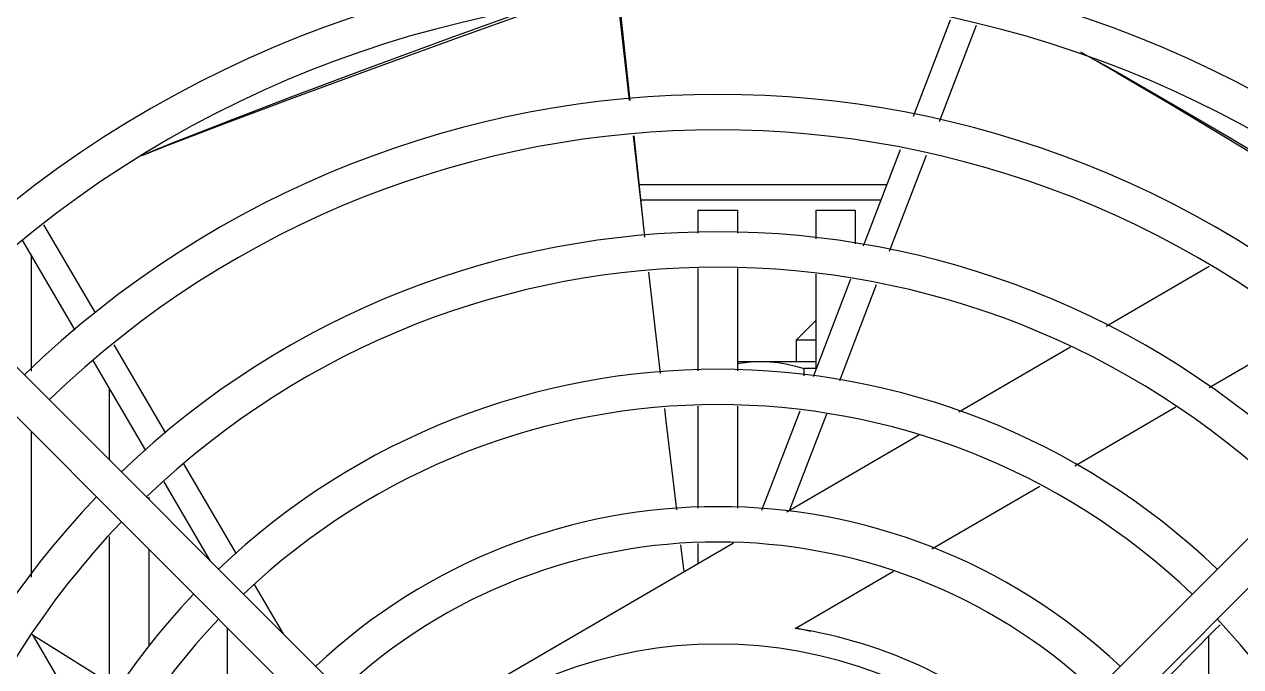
# Model space of a CAD drawing. Header units: millimetres. Extents: x 0 to 101, y -1 to 90.
# Drawn here: x 6.76 to 12.95, y 40.87 to 44.15 of the extents above; entities that cross this region are included whole.
import ezdxf

# ---------------------------------------------------------------- set-up
doc = ezdxf.new("R2010")
doc.units = ezdxf.units.MM

msp = doc.modelspace()

# ---------------------------------------------------------------- linework, layer by layer
for p, q in [((9.8397, 43.7592), (9.7798, 44.2917)), ((9.8428, 43.7594), (9.7857, 44.292)), ((8.9441, 44.085), (9.3789, 44.2416)), ((8.9765, 44.0831), (9.4288, 44.245)), ((11.2866, 43.6795), (11.4755, 44.1702)), ((11.4187, 43.6521), (11.6077, 44.1427)), ((12.1378, 44.0074), (12.2212, 43.9601)), ((5.5102, 43.6071), (9.6465, 39.4708)), ((9.9069, 43.1614), (9.8599, 43.5793)), ((9.907, 43.1614), (9.8622, 43.5794)), ((15.0698, 43.6071), (10.9335, 39.4708)), ((5.3829, 43.4798), (9.5193, 39.3435)), ((7.3541, 43.4784), (7.3815, 43.4895)), ((11.0325, 43.0197), (11.2211, 43.5095)), ((15.1971, 43.4798), (11.0607, 39.3435)), ((11.1641, 42.9911), (11.3528, 43.4808)), ((11.1522, 43.3304), (9.8889, 43.3304)), ((11.1215, 43.2509), (9.8974, 43.2509)), ((9.9181, 43.0634), (9.9069, 43.1614)), ((10.19, 43.0829), (10.19, 43.2)), ((10.19, 43.2), (10.39, 43.2)), ((10.39, 43.2), (10.39, 43.0829)), ((10.79, 43.0542), (10.79, 43.2)), ((10.79, 43.2), (10.99, 43.2)), ((10.99, 43.2), (10.99, 43.029)), ((7.1181, 42.6768), (6.8549, 43.1261)), ((7.0148, 42.5896), (6.7459, 43.0483)), ((6.79, 42.9732), (6.79, 42.3796)), ((10.19, 42.3825), (10.19, 42.9029)), ((10.39, 42.9029), (10.39, 42.3825)), ((12.7929, 42.9134), (12.2688, 42.6086)), ((9.998, 42.3681), (9.9386, 42.8849)), ((10.7761, 42.3536), (10.9673, 42.8502)), ((10.79, 42.3898), (10.79, 42.8742)), ((10.9103, 42.3327), (11.0988, 42.8216)), ((10.79, 42.64), (10.69, 42.54)), ((10.69, 42.43), (10.69, 42.54)), ((10.69, 42.43), (10.69, 42.54)), ((10.69, 42.54), (10.79, 42.54)), ((12.7927, 42.2963), (13.2799, 42.5796)), ((7.477, 42.064), (7.2132, 42.5145)), ((12.0873, 42.5031), (11.5169, 42.1714)), ((7.374, 41.9766), (7.1059, 42.4341)), ((10.39, 42.43), (10.79, 42.43)), ((10.7302, 42.357), (10.7302, 42.3931)), ((10.79, 42.3931), (10.7302, 42.3931)), ((7.19, 41.9273), (7.19, 42.2906)), ((10.19, 41.6821), (10.19, 42.2025)), ((10.39, 42.2025), (10.39, 41.6821)), ((10.5138, 41.6724), (10.7087, 42.1786)), ((10.6547, 41.6701), (10.8451, 42.1635)), ((12.109, 41.8988), (12.6241, 42.1983)), ((6.79, 42.0727), (6.79, 41.3314)), ((11.3177, 42.0556), (10.6414, 41.6624)), ((7.8366, 41.45), (7.5683, 41.9081)), ((7.7044, 41.4129), (7.4678, 41.8165)), ((11.38, 41.4749), (11.9301, 41.7948)), ((7.39, 41.7387), (7.39, 41.7273)), ((7.19, 40.79), (7.19, 41.5387)), ((7.39, 41.4727), (7.39, 40.9786)), ((10.3687, 41.5038), (9.1116, 40.7729)), ((10.1172, 41.3576), (10.1009, 41.4951)), ((10.19, 41.3999), (10.19, 41.5021)), ((10.6838, 41.0701), (11.1849, 41.3615)), ((8.0754, 41.0419), (7.9282, 41.2935)), ((7.0901, 40.536), (6.7966, 41.0407)), ((7.79, 40.4168), (7.79, 41.0727)), ((10.6883, 41.0727), (10.7634, 41.0564)), ((7.2401, 40.7587), (6.8009, 41.0333)), ((12.79, 41.0285), (12.79, 40.3899))]:
    msp.add_line(p, q)
for points in [[(7.3812, 43.4902), (7.5013, 43.5396), (7.7965, 43.6563), (8.1146, 43.7782), (8.5195, 43.9295), (8.9441, 44.085)], [(7.3815, 43.4895), (7.4919, 43.5328), (7.7721, 43.6403), (8.1121, 43.7676), (8.5149, 43.9158), (8.9765, 44.0831)], [(12.2212, 43.9601), (12.3239, 43.9008), (12.5826, 43.7488), (12.8941, 43.5623), (13.2611, 43.3398), (13.3902, 43.2607)], [(12.2216, 43.9608), (12.335, 43.8978), (12.6103, 43.7397), (12.9039, 43.567), (13.2748, 43.3447), (13.4018, 43.2674)], [(10.39, 42.4181), (10.4011, 42.4204), (10.4558, 42.4276), (10.5106, 42.43)], [(10.5106, 42.43), (10.5544, 42.4284), (10.5982, 42.4238), (10.6419, 42.4163), (10.6858, 42.406), (10.7302, 42.3931)], [(10.0797, 41.6735), (10.0242, 42.1403), (10.0185, 42.1897)], [(12.485, 40.7197), (12.8213, 41.0601), (12.849, 41.088)]]:
    msp.add_lwpolyline(points)
for centre, radius, start, end in [((10.29, 38.7), 5.79, 45.8941, 134.1059), ((10.29, 38.7), 5.61, 45.92272, 134.07728), ((10.29, 38.7), 5.09, 46.01675, 133.98325), ((10.29, 38.7), 4.91, 46.05112, 133.94888), ((10.29, 38.7), 4.39, 46.17563, 133.82437), ((10.29, 38.7), 4.21, 46.22589, 133.77411), ((10.29, 38.7), 3.69, 46.39674, 133.60326), ((10.29, 38.7), 3.51, 46.46852, 133.53148), ((10.29, 38.7), 4.39, 136.17563, 223.82437), ((10.29, 38.7), 2.99, 46.73173, 133.26827), ((10.29, 38.7), 4.21, 136.22589, 223.77411), ((10.29, 38.7), 2.81, 46.84266, 133.15734), ((10.29, 38.7), 3.69, 136.40274, 223.59726), ((10.29, 38.7), 3.51, 136.47452, 223.52548), ((10.29, 38.7), 3.51, 316.47452, 43.52548), ((10.318, 38.6981), 2.4, 47.67016, 81.23339), ((10.29, 38.7), 2.29, 47.26035, 132.73965)]:
    msp.add_arc(centre, radius, start, end)

doc.saveas('drawing.dxf')
